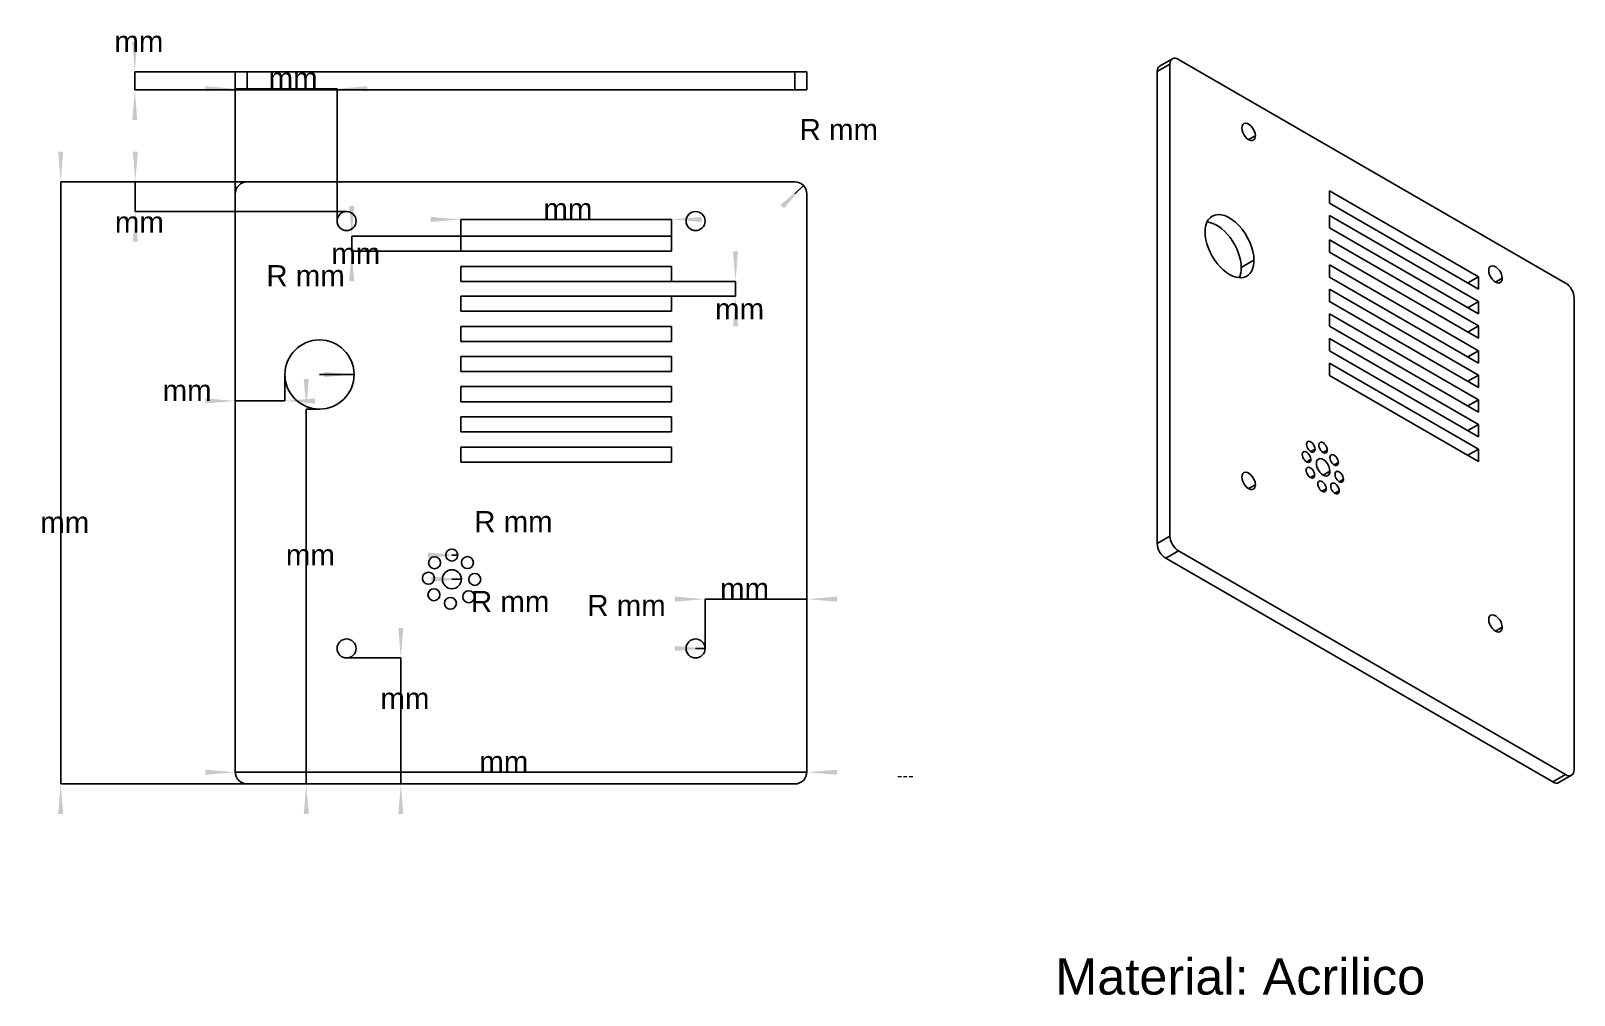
# Model space of a CAD drawing. Extents: x 8 to 265, y 32 to 192.
import ezdxf
from ezdxf.enums import TextEntityAlignment as Align

# ---------------------------------------------------------------- set-up
doc = ezdxf.new("R2010")
doc.units = 0
doc.layers.get('0').update_dxf_attribs({"linetype": 'CONTINUOUS'})
for name, color, linetype in [('Annotation', 7, 'CONTINUOUS'), ('Annotation002', 7, 'CONTINUOUS'), ('Dimension', 7, 'CONTINUOUS'), ('Dimension002', 7, 'CONTINUOUS'), ('Dimension003', 7, 'CONTINUOUS'), ('Dimension004', 7, 'CONTINUOUS'), ('Dimension005', 7, 'CONTINUOUS'), ('Dimension006', 7, 'CONTINUOUS'), ('Dimension007', 7, 'CONTINUOUS'), ('Dimension008', 7, 'CONTINUOUS'), ('Dimension009', 7, 'CONTINUOUS'), ('Dimension010', 7, 'CONTINUOUS'), ('Dimension011', 7, 'CONTINUOUS'), ('Dimension012', 7, 'CONTINUOUS'), ('Dimension013', 7, 'CONTINUOUS'), ('Dimension014', 7, 'CONTINUOUS'), ('Dimension015', 7, 'CONTINUOUS'), ('Dimension016', 7, 'CONTINUOUS'), ('Dimension017', 7, 'CONTINUOUS'), ('ProjItem', 7, 'CONTINUOUS'), ('ProjItem001', 7, 'CONTINUOUS'), ('ProjItem002', 7, 'CONTINUOUS')]:
    doc.layers.add(name, color=color, linetype=linetype)
doc.styles.get("Standard").update_dxf_attribs({"font": 'arial.ttf'})
doc.dimstyles.get("Standard").update_dxf_attribs({"dimscale": 0, "dimtxt": 2.5, "dimasz": 2.5, "dimexe": 1.25, "dimexo": 0.625, "dimtad": 1, "dimtxsty": 'STANDARD', "dimcen": 2.5, "dimazin": 3, "dimtfac": 1, "dimtmove": 0, "dimatfit": 3})

# ---------------------------------------------------------------- blocks, each defined once
blk = doc.blocks.new('*Dimension002')
at = {"color": 0}
for points in [[(12.7523, 172.228), (13.5856, 172.228), (13.169, 167.228)], [(12.7523, 62.2281), (13.5856, 62.2281), (13.169, 67.2281)]]:
    blk.add_solid(points, dxfattribs=at)
at = {"layer": 'Dimension002'}
for p, q in [((135.185, 167.228), (13.169, 167.228)), ((13.169, 67.2281), (13.169, 167.228)), ((135.185, 67.2281), (13.169, 67.2281))]:
    blk.add_line(p, q, dxfattribs=at)
blk.add_text(' mm', height=3.5, dxfattribs=at).set_placement((13.169, 108.934), align=Align.CENTER)
blk = doc.blocks.new('*Dimension003')
at = {"color": 0}
for points in [[(37.1845, 68.753), (37.1845, 69.5863), (42.1845, 69.1696)], [(142.185, 68.753), (142.185, 69.5863), (137.185, 69.1696)]]:
    blk.add_solid(points, dxfattribs=at)
at = {"layer": 'Dimension003'}
for p, q in [((42.1845, 69.2281), (42.1845, 69.1696)), ((137.185, 69.1696), (42.1845, 69.1696)), ((137.185, 69.2281), (137.185, 69.1696))]:
    blk.add_line(p, q, dxfattribs=at)
blk.add_text(' mm', height=3.5, dxfattribs=at).set_placement((86.1352, 69.1696), align=Align.CENTER)
blk = doc.blocks.new('*Dimension004')
at = {"color": 0}
blk.add_solid([(56.9345, 135.645), (56.9345, 134.811), (61.9345, 135.228)], dxfattribs=at)
at = {"layer": 'Dimension004'}
blk.add_line((56.1845, 135.228), (61.9345, 135.228), dxfattribs=at)
blk.add_text('R mm', height=3.5, dxfattribs=at).set_placement((53.8676, 149.903), align=Align.CENTER)
blk = doc.blocks.new('*Dimension005')
at = {"color": 0}
blk.add_solid([(74.1586, 105.655), (74.1586, 104.821), (79.1586, 105.238)], dxfattribs=at)
at = {"layer": 'Dimension005'}
blk.add_line((78.1666, 105.238), (79.1586, 105.238), dxfattribs=at)
blk.add_text('R mm', height=3.5, dxfattribs=at).set_placement((87.8663, 95.7735), align=Align.CENTER)
blk = doc.blocks.new('*Dimension006')
at = {"color": 0}
blk.add_solid([(74.7645, 101.645), (74.7645, 100.811), (79.7645, 101.228)], dxfattribs=at)
at = {"layer": 'Dimension006'}
blk.add_line((78.1845, 101.228), (79.7645, 101.228), dxfattribs=at)
blk.add_text('R mm', height=3.5, dxfattribs=at).set_placement((88.4118, 109.046), align=Align.CENTER)
blk = doc.blocks.new('*Dimension007')
at = {"color": 0}
blk.add_solid([(132.769, 163.401), (133.358, 162.812), (136.599, 166.642)], dxfattribs=at)
at = {"layer": 'Dimension007'}
blk.add_line((135.185, 165.228), (136.599, 166.642), dxfattribs=at)
blk.add_text('R mm', height=3.5, dxfattribs=at).set_placement((142.485, 174.174), align=Align.CENTER)
blk = doc.blocks.new('*Dimension008')
at = {"color": 0}
for points in [[(74.6798, 161.412), (74.6798, 160.579), (79.6798, 160.996)], [(119.68, 161.412), (119.68, 160.579), (114.68, 160.996)]]:
    blk.add_solid(points, dxfattribs=at)
at = {"layer": 'Dimension008'}
for p, q in [((79.6798, 158.228), (79.6798, 160.996)), ((79.6798, 160.996), (114.68, 160.996)), ((114.68, 158.228), (114.68, 160.996))]:
    blk.add_line(p, q, dxfattribs=at)
blk.add_text(' mm', height=3.5, dxfattribs=at).set_placement((96.7815, 160.996), align=Align.CENTER)
blk = doc.blocks.new('*Dimension009')
at = {"color": 0}
for points in [[(61.1177, 163.228), (61.9511, 163.228), (61.5344, 158.228)], [(61.1177, 150.728), (61.9511, 150.728), (61.5344, 155.728)]]:
    blk.add_solid(points, dxfattribs=at)
at = {"layer": 'Dimension009'}
for p, q in [((79.6798, 158.228), (61.5344, 158.228)), ((61.5344, 155.728), (61.5344, 158.228)), ((79.6798, 155.728), (61.5344, 155.728))]:
    blk.add_line(p, q, dxfattribs=at)
blk.add_text(' mm', height=3.5, dxfattribs=at).set_placement((61.5344, 153.592), align=Align.CENTER)
blk = doc.blocks.new('*Dimension010')
at = {"color": 0}
for points in [[(125.738, 155.688), (124.904, 155.688), (125.321, 150.688)], [(125.738, 143.238), (124.904, 143.238), (125.321, 148.238)]]:
    blk.add_solid(points, dxfattribs=at)
at = {"layer": 'Dimension010'}
for p, q in [((114.685, 150.688), (125.321, 150.688)), ((125.321, 150.688), (125.321, 148.238)), ((114.685, 148.238), (125.321, 148.238))]:
    blk.add_line(p, q, dxfattribs=at)
blk.add_text(' mm', height=3.5, dxfattribs=at).set_placement((125.321, 144.372), align=Align.CENTER)
blk = doc.blocks.new('*Dimension011')
at = {"color": 0}
blk.add_solid([(115.265, 90.1448), (115.265, 89.3114), (120.265, 89.7281)], dxfattribs=at)
at = {"layer": 'Dimension011'}
blk.add_line((118.685, 89.7281), (120.265, 89.7281), dxfattribs=at)
blk.add_text('R mm', height=3.5, dxfattribs=at).set_placement((107.204, 95.123), align=Align.CENTER)
blk = doc.blocks.new('*Dimension012')
at = {"color": 0}
for points in [[(37.1845, 183.114), (37.1845, 182.281), (42.1845, 182.698)], [(64.1045, 183.114), (64.1045, 182.281), (59.1045, 182.698)]]:
    blk.add_solid(points, dxfattribs=at)
at = {"layer": 'Dimension012'}
for p, q in [((42.1845, 160.728), (42.1845, 182.698)), ((59.1045, 182.698), (42.1845, 182.698)), ((59.1045, 160.728), (59.1045, 182.698))]:
    blk.add_line(p, q, dxfattribs=at)
blk.add_text(' mm', height=3.5, dxfattribs=at).set_placement((51.1225, 182.698), align=Align.CENTER)
blk = doc.blocks.new('*Dimension013')
at = {"color": 0}
for points in [[(25.1529, 172.228), (25.9863, 172.228), (25.5696, 167.228)], [(25.1529, 157.308), (25.9863, 157.308), (25.5696, 162.308)]]:
    blk.add_solid(points, dxfattribs=at)
at = {"layer": 'Dimension013'}
for p, q in [((60.6845, 167.228), (25.5696, 167.228)), ((25.5696, 162.308), (25.5696, 167.228)), ((60.6845, 162.308), (25.5696, 162.308))]:
    blk.add_line(p, q, dxfattribs=at)
blk.add_text(' mm', height=3.5, dxfattribs=at).set_placement((25.5696, 158.793), align=Align.CENTER)
blk = doc.blocks.new('*Dimension014')
at = {"color": 0}
for points in [[(70.1165, 93.1481), (69.2832, 93.1481), (69.6998, 88.1481)], [(70.1165, 62.2281), (69.2832, 62.2281), (69.6998, 67.2281)]]:
    blk.add_solid(points, dxfattribs=at)
at = {"layer": 'Dimension014'}
for p, q in [((60.6845, 88.1481), (69.6998, 88.1481)), ((69.6998, 88.1481), (69.6998, 67.2281)), ((60.6845, 67.2281), (69.6998, 67.2281))]:
    blk.add_line(p, q, dxfattribs=at)
blk.add_text(' mm', height=3.5, dxfattribs=at).set_placement((69.6998, 79.6958), align=Align.CENTER)
blk = doc.blocks.new('*Dimension015')
at = {"color": 0}
for points in [[(115.265, 98.338), (115.265, 97.5046), (120.265, 97.9213)], [(142.185, 98.338), (142.185, 97.5046), (137.185, 97.9213)]]:
    blk.add_solid(points, dxfattribs=at)
at = {"layer": 'Dimension015'}
for p, q in [((120.265, 89.7281), (120.265, 97.9213)), ((120.265, 97.9213), (137.185, 97.9213)), ((137.185, 89.7281), (137.185, 97.9213))]:
    blk.add_line(p, q, dxfattribs=at)
blk.add_text(' mm', height=3.5, dxfattribs=at).set_placement((126.143, 97.9213), align=Align.CENTER)
blk = doc.blocks.new('*Dimension016')
at = {"color": 0}
for points in [[(53.5661, 134.478), (54.3994, 134.478), (53.9827, 129.478)], [(53.5661, 62.2281), (54.3994, 62.2281), (53.9827, 67.2281)]]:
    blk.add_solid(points, dxfattribs=at)
at = {"layer": 'Dimension016'}
for p, q in [((56.1845, 129.478), (53.9827, 129.478)), ((53.9827, 129.478), (53.9827, 67.2281)), ((56.1845, 67.2281), (53.9827, 67.2281))]:
    blk.add_line(p, q, dxfattribs=at)
blk.add_text(' mm', height=3.5, dxfattribs=at).set_placement((53.9827, 103.516), align=Align.CENTER)
blk = doc.blocks.new('*Dimension017')
at = {"color": 0}
for points in [[(37.1845, 130.43), (37.1845, 131.263), (42.1845, 130.846)], [(55.4345, 130.43), (55.4345, 131.263), (50.4345, 130.846)]]:
    blk.add_solid(points, dxfattribs=at)
at = {"layer": 'Dimension017'}
for p, q in [((42.1845, 135.228), (42.1845, 130.846)), ((50.4345, 135.228), (50.4345, 130.846)), ((50.4345, 130.846), (42.1845, 130.846))]:
    blk.add_line(p, q, dxfattribs=at)
blk.add_text(' mm', height=3.5, dxfattribs=at).set_placement((33.5049, 130.846), align=Align.CENTER)
blk = doc.blocks.new('*Dimension')
at = {"color": 0}
for points in [[(25.0661, 190.494), (25.8994, 190.494), (25.4827, 185.494)], [(25.0661, 177.494), (25.8994, 177.494), (25.4827, 182.494)]]:
    blk.add_solid(points, dxfattribs=at)
at = {"layer": 'Dimension'}
for p, q in [((42.1845, 185.494), (25.4827, 185.494)), ((25.4827, 182.494), (25.4827, 185.494)), ((42.1845, 182.494), (25.4827, 182.494))]:
    blk.add_line(p, q, dxfattribs=at)
blk.add_text(' mm', height=3.5, dxfattribs=at).set_placement((25.4827, 188.812), align=Align.CENTER)

msp = doc.modelspace()

# ---------------------------------------------------------------- linework, layer by layer
at = {"layer": 'ProjItem'}
for p, q in [((135.185, 167.228), (44.1845, 167.228)), ((42.1845, 165.228), (42.1845, 69.2281)), ((137.185, 69.2281), (137.185, 165.228)), ((79.6798, 158.228), (114.68, 158.228)), ((79.6798, 155.728), (79.6798, 158.228)), ((114.68, 158.228), (114.68, 155.728)), ((114.68, 155.728), (79.6798, 155.728)), ((79.6845, 153.188), (114.685, 153.188)), ((79.6845, 150.688), (79.6845, 153.188)), ((114.685, 153.188), (114.685, 150.688)), ((114.685, 150.688), (79.6845, 150.688)), ((79.6845, 148.238), (114.685, 148.238)), ((79.6845, 145.738), (79.6845, 148.238)), ((114.685, 148.238), (114.685, 145.738)), ((114.685, 145.738), (79.6845, 145.738)), ((79.6845, 143.198), (114.685, 143.198)), ((79.6845, 140.698), (79.6845, 143.198)), ((114.685, 143.198), (114.685, 140.698)), ((114.685, 140.698), (79.6845, 140.698)), ((79.6845, 138.248), (114.685, 138.248)), ((79.6845, 135.748), (79.6845, 138.248)), ((114.685, 138.248), (114.685, 135.748)), ((114.685, 135.748), (79.6845, 135.748)), ((79.6845, 133.218), (114.685, 133.218)), ((79.6845, 130.718), (79.6845, 133.218)), ((114.685, 133.218), (114.685, 130.718)), ((114.685, 130.718), (79.6845, 130.718)), ((79.6845, 128.208), (114.685, 128.208)), ((79.6845, 125.708), (79.6845, 128.208)), ((114.685, 125.708), (79.6845, 125.708)), ((114.685, 128.208), (114.685, 125.708)), ((79.6845, 123.178), (114.685, 123.178)), ((79.6845, 120.678), (79.6845, 123.178)), ((114.685, 123.178), (114.685, 120.678)), ((114.685, 120.678), (79.6845, 120.678)), ((44.1845, 67.2281), (135.185, 67.2281))]:
    msp.add_line(p, q, dxfattribs=at)
for centre, radius in [((60.6845, 160.728), 1.58), ((118.685, 160.728), 1.58), ((56.1845, 135.228), 5.75), ((78.1666, 105.238), 0.992), ((75.2945, 103.968), 0.992), ((78.1845, 101.228), 1.58), ((80.7745, 103.998), 0.992), ((74.2945, 101.398), 0.992), ((81.9745, 101.197), 0.992), ((75.1945, 98.6581), 0.992), ((77.9345, 97.2281), 0.992), ((80.9745, 98.3281), 0.992), ((60.6845, 89.7281), 1.58), ((118.685, 89.7281), 1.58)]:
    msp.add_circle(centre, radius, dxfattribs=at)
for centre, start, end in [((44.1845, 165.228), 90, 180), ((135.185, 165.228), 0, 90), ((44.1845, 69.2281), 180, -90), ((135.185, 69.2281), -90, 0)]:
    msp.add_arc(centre, 2, start, end, dxfattribs=at)
at = {"layer": 'ProjItem001'}
for p, q in [((42.1845, 182.494), (42.1845, 185.494)), ((44.1845, 185.494), (135.185, 185.494)), ((44.1845, 182.494), (44.1845, 185.494)), ((135.185, 182.494), (135.185, 185.494)), ((137.185, 182.494), (137.185, 185.494)), ((44.1845, 182.494), (135.185, 182.494))]:
    msp.add_line(p, q, dxfattribs=at)
for points, degree, knots in [([(42.1845, 185.494), (42.1908, 185.494), (42.1971, 185.494), (42.2159, 185.494), (42.2347, 185.494), (42.2657, 185.494), (42.2968, 185.494), (42.3397, 185.494), (42.3826, 185.494), (42.4368, 185.494), (42.4911, 185.494), (42.556, 185.494), (42.6209, 185.494), (42.6956, 185.494), (42.7703, 185.494), (42.8539, 185.494), (42.9375, 185.494), (43.029, 185.494), (43.1205, 185.494), (43.2186, 185.494), (43.3168, 185.494), (43.4204, 185.494), (43.524, 185.494), (43.6317, 185.494), (43.7395, 185.494), (43.9598, 185.494), (44.1845, 185.494)], 2, [3.14159, 3.14159, 3.14159, 3.25379, 3.25379, 3.36599, 3.36599, 3.47819, 3.47819, 3.59039, 3.59039, 3.70259, 3.70259, 3.81479, 3.81479, 3.92699, 3.92699, 4.03919, 4.03919, 4.15139, 4.15139, 4.26359, 4.26359, 4.37579, 4.37579, 4.48799, 4.48799, 4.71239, 4.71239, 4.71239]), ([(135.185, 185.494), (135.409, 185.494), (135.632, 185.494), (135.845, 185.494), (135.914, 185.494), (135.983, 185.494), (136.052, 185.494), (136.118, 185.494), (136.183, 185.494), (136.249, 185.494), (136.31, 185.494), (136.371, 185.494), (136.432, 185.494), (136.487, 185.494), (136.543, 185.494), (136.599, 185.494), (136.649, 185.494), (136.698, 185.494), (136.748, 185.494), (136.791, 185.494), (136.835, 185.494), (136.878, 185.494), (136.914, 185.494), (136.95, 185.494), (136.986, 185.494), (137.015, 185.494), (137.044, 185.494), (137.072, 185.494), (137.093, 185.494), (137.114, 185.494), (137.134, 185.494), (137.147, 185.494), (137.159, 185.494), (137.172, 185.494), (137.176, 185.494), (137.18, 185.494), (137.185, 185.494)], 3, [4.71239, 4.71239, 4.71239, 4.71239, 5.04899, 5.04899, 5.04899, 5.16119, 5.16119, 5.16119, 5.27339, 5.27339, 5.27339, 5.38559, 5.38559, 5.38559, 5.49779, 5.49779, 5.49779, 5.60999, 5.60999, 5.60999, 5.72219, 5.72219, 5.72219, 5.83439, 5.83439, 5.83439, 5.94659, 5.94659, 5.94659, 6.05879, 6.05879, 6.05879, 6.17099, 6.17099, 6.17099, 6.28319, 6.28319, 6.28319, 6.28319]), ([(42.1845, 182.494), (42.1908, 182.494), (42.1971, 182.494), (42.2159, 182.494), (42.2347, 182.494), (42.2657, 182.494), (42.2968, 182.494), (42.3397, 182.494), (42.3826, 182.494), (42.4368, 182.494), (42.4911, 182.494), (42.556, 182.494), (42.6209, 182.494), (42.6956, 182.494), (42.7703, 182.494), (42.8539, 182.494), (42.9375, 182.494), (43.029, 182.494), (43.1205, 182.494), (43.2186, 182.494), (43.3168, 182.494), (43.4204, 182.494), (43.524, 182.494), (43.6317, 182.494), (43.7395, 182.494), (43.9598, 182.494), (44.1845, 182.494)], 2, [3.14159, 3.14159, 3.14159, 3.25379, 3.25379, 3.36599, 3.36599, 3.47819, 3.47819, 3.59039, 3.59039, 3.70259, 3.70259, 3.81479, 3.81479, 3.92699, 3.92699, 4.03919, 4.03919, 4.15139, 4.15139, 4.26359, 4.26359, 4.37579, 4.37579, 4.48799, 4.48799, 4.71239, 4.71239, 4.71239]), ([(135.185, 182.494), (135.409, 182.494), (135.632, 182.494), (135.845, 182.494), (135.914, 182.494), (135.983, 182.494), (136.052, 182.494), (136.118, 182.494), (136.183, 182.494), (136.249, 182.494), (136.31, 182.494), (136.371, 182.494), (136.432, 182.494), (136.487, 182.494), (136.543, 182.494), (136.599, 182.494), (136.649, 182.494), (136.698, 182.494), (136.748, 182.494), (136.791, 182.494), (136.835, 182.494), (136.878, 182.494), (136.914, 182.494), (136.95, 182.494), (136.986, 182.494), (137.015, 182.494), (137.044, 182.494), (137.072, 182.494), (137.093, 182.494), (137.114, 182.494), (137.134, 182.494), (137.147, 182.494), (137.159, 182.494), (137.172, 182.494), (137.176, 182.494), (137.18, 182.494), (137.185, 182.494)], 3, [4.71239, 4.71239, 4.71239, 4.71239, 5.04899, 5.04899, 5.04899, 5.16119, 5.16119, 5.16119, 5.27339, 5.27339, 5.27339, 5.38559, 5.38559, 5.38559, 5.49779, 5.49779, 5.49779, 5.60999, 5.60999, 5.60999, 5.72219, 5.72219, 5.72219, 5.83439, 5.83439, 5.83439, 5.94659, 5.94659, 5.94659, 6.05879, 6.05879, 6.05879, 6.17099, 6.17099, 6.17099, 6.28319, 6.28319, 6.28319, 6.28319])]:
    msp.add_open_spline(points, degree=degree, knots=knots, dxfattribs=at)
at = {"layer": 'ProjItem002'}
for p, q in [((197.932, 187.683), (195.811, 186.459)), ((263.279, 150.434), (198.932, 187.584)), ((195.397, 185.543), (197.518, 186.768)), ((195.397, 185.543), (195.397, 107.159)), ((197.518, 186.768), (197.518, 108.384)), ((210.6, 174.251), (211.717, 174.896)), ((224.031, 165.745), (248.78, 151.456)), ((224.031, 163.704), (224.031, 165.745)), ((248.78, 149.415), (224.031, 163.704)), ((224.035, 161.628), (248.783, 147.339)), ((224.035, 159.587), (224.035, 161.628)), ((248.783, 145.298), (224.035, 159.587)), ((224.035, 157.586), (248.783, 143.297)), ((224.035, 155.545), (224.035, 157.586)), ((209.362, 152.985), (211.484, 154.21)), ((248.783, 141.256), (224.035, 155.545)), ((224.035, 153.471), (248.783, 139.182)), ((224.035, 151.43), (224.035, 153.471)), ((248.783, 137.141), (224.035, 151.43)), ((247.012, 150.436), (248.78, 151.456)), ((248.78, 151.456), (248.78, 149.415)), ((224.035, 149.429), (248.783, 135.141)), ((224.035, 147.388), (224.035, 149.429)), ((251.612, 150.572), (252.729, 151.218)), ((248.783, 133.099), (224.035, 147.388)), ((247.016, 146.319), (248.783, 147.339)), ((248.783, 147.339), (248.783, 145.298)), ((264.693, 69.6005), (264.693, 147.984)), ((224.035, 145.322), (248.783, 131.034)), ((224.035, 143.281), (224.035, 145.322)), ((248.783, 128.992), (224.035, 143.281)), ((224.035, 141.232), (248.783, 126.943)), ((224.035, 139.191), (224.035, 141.232)), ((247.016, 142.277), (248.783, 143.297)), ((248.783, 143.297), (248.783, 141.256)), ((248.783, 124.902), (224.035, 139.191)), ((247.016, 138.162), (248.783, 139.182)), ((248.783, 139.182), (248.783, 137.141)), ((224.035, 137.125), (248.783, 122.836)), ((224.035, 135.084), (224.035, 137.125)), ((248.783, 120.795), (224.035, 135.084)), ((247.016, 134.12), (248.783, 135.141)), ((248.783, 135.141), (248.783, 133.099)), ((247.016, 130.013), (248.783, 131.034)), ((248.783, 131.034), (248.783, 128.992)), ((247.016, 125.922), (248.783, 126.943)), ((248.783, 126.943), (248.783, 124.902)), ((220.223, 120.732), (220.925, 121.137)), ((220.93, 122.422), (221.632, 122.827)), ((222.961, 122.287), (223.663, 122.692)), ((224.805, 120.209), (225.507, 120.614)), ((247.016, 121.815), (248.783, 122.836)), ((248.783, 122.836), (248.783, 120.795)), ((220.86, 118.127), (221.561, 118.532)), ((222.974, 118.525), (224.091, 119.17)), ((210.6, 116.28), (211.717, 116.925)), ((222.797, 115.841), (223.499, 116.246)), ((224.947, 115.498), (225.648, 115.903)), ((225.654, 117.433), (226.355, 117.838)), ((195.397, 107.159), (197.518, 108.384)), ((196.811, 104.71), (198.932, 105.935)), ((198.932, 105.935), (263.279, 68.784)), ((196.811, 104.71), (261.158, 67.5593)), ((251.612, 92.6012), (252.729, 93.2462)), ((261.158, 67.5593), (263.279, 68.784)), ((264.279, 68.6849), (262.158, 67.4602))]:
    msp.add_line(p, q, dxfattribs=at)
for centre, major_axis, start_param, end_param in [((198.932, 185.951), (1, -1.7321), 3.14159, 3.92699), ((198.932, 185.951), (1, -1.7321), 2.35619, 3.14159), ((196.811, 184.727), (1, -1.7321), 3.14159, 3.92699), ((210.6, 175.541), (0.79, -1.3683), 0.785398, 3.14159), ((210.6, 175.541), (0.79, -1.3683), 3.14159, 0), ((210.6, 175.541), (0.79, -1.3683), 0, 0.785398), ((207.418, 156.557), (2.875, -4.9797), 0.785398, 3.14159), ((207.418, 156.557), (2.875, -4.9797), 3.14159, 0), ((205.296, 155.333), (2.875, -4.9797), 0.785398, 2.76374), ((207.418, 156.557), (2.875, -4.9797), 0, 0.785398), ((205.296, 155.333), (2.875, -4.9797), 0.377852, 0.785398), ((251.612, 151.863), (0.79, -1.3683), 3.14159, 0), ((251.612, 151.863), (0.79, -1.3683), 0.785398, 3.14159), ((251.612, 151.863), (0.79, -1.3683), 0, 0.785398), ((263.279, 148.801), (1, -1.7321), 0.785398, 2.35619), ((220.93, 123.232), (0.496, -0.8591), 3.14159, 0), ((220.93, 123.232), (0.496, -0.8591), 0.785398, 3.14159), ((222.961, 123.097), (0.496, -0.8591), 3.14159, 0), ((222.961, 123.097), (0.496, -0.8591), 0.785398, 3.14159), ((220.223, 121.542), (0.496, -0.8591), 3.14159, 0), ((220.223, 121.542), (0.496, -0.8591), 0.785398, 3.14159), ((220.223, 121.542), (0.496, -0.8591), 0, 0.785398), ((220.93, 123.232), (0.496, -0.8591), 0, 0.785398), ((222.974, 119.815), (0.79, -1.3683), 3.14159, 0), ((222.974, 119.815), (0.79, -1.3683), 0.785398, 3.14159), ((222.961, 123.097), (0.496, -0.8591), 0, 0.785398), ((224.805, 121.019), (0.496, -0.8591), 3.14159, 0), ((224.805, 121.019), (0.496, -0.8591), 0.785398, 3.14159), ((224.805, 121.019), (0.496, -0.8591), 0, 0.785398), ((210.6, 117.57), (0.79, -1.3683), 3.14159, 0), ((210.6, 117.57), (0.79, -1.3683), 0.785398, 3.14159), ((220.86, 118.937), (0.496, -0.8591), 3.14159, 0), ((220.86, 118.937), (0.496, -0.8591), 0.785398, 3.14159), ((220.86, 118.937), (0.496, -0.8591), 0, 0.785398), ((222.974, 119.815), (0.79, -1.3683), 0, 0.785398), ((225.654, 118.243), (0.496, -0.8591), 3.14159, 0), ((225.654, 118.243), (0.496, -0.8591), 0.785398, 3.14159), ((210.6, 117.57), (0.79, -1.3683), 0, 0.785398), ((222.797, 116.651), (0.496, -0.8591), 3.14159, 0), ((222.797, 116.651), (0.496, -0.8591), 0.785398, 3.14159), ((222.797, 116.651), (0.496, -0.8591), 0, 0.785398), ((224.947, 116.308), (0.496, -0.8591), 3.14159, 0), ((224.947, 116.308), (0.496, -0.8591), 0.785398, 3.14159), ((224.947, 116.308), (0.496, -0.8591), 0, 0.785398), ((225.654, 118.243), (0.496, -0.8591), 0, 0.785398), ((198.932, 107.568), (1, -1.7321), 3.92699, 5.49779), ((196.811, 106.343), (1, -1.7321), 3.92699, 5.49779), ((251.612, 93.8913), (0.79, -1.3683), 3.14159, 0), ((251.612, 93.8913), (0.79, -1.3683), 0.785398, 3.14159), ((251.612, 93.8913), (0.79, -1.3683), 0, 0.785398), ((263.279, 70.417), (1, -1.7321), 0, 0.785398), ((261.158, 69.1923), (1, -1.7321), 5.49779, 0), ((263.279, 70.417), (1, -1.7321), 5.49779, 0)]:
    msp.add_ellipse(centre, major_axis=major_axis, ratio=0.57735, start_param=start_param, end_param=end_param, dxfattribs=at)

# ---------------------------------------------------------------- texts
at = {"layer": 'Annotation'}
msp.add_text('Material: Acrilico', height=6, dxfattribs=at).set_placement((209.2, 32.2352), align=Align.CENTER)
at = {"layer": 'Annotation002'}
msp.add_text('---', height=2, dxfattribs=at).set_placement((153.542, 67.654), align=Align.CENTER)

# ---------------------------------------------------------------- dimensions: what is measured, and where the dimension line sits
at = {"layer": 'Dimension'}
dim = msp.add_linear_dim(base=(25.4827, 188.812), p1=(42.1845, 182.494), p2=(42.1845, 185.494), angle=90, text=' mm', dimstyle='STANDARD', dxfattribs=at)
dim.commit()
dim.dimension.update_dxf_attribs({"geometry": '*Dimension', "text_midpoint": (30.4827, 188.812)})
at = {"layer": 'Dimension002'}
dim = msp.add_linear_dim(base=(13.169, 108.934), p1=(135.185, 67.2281), p2=(135.185, 167.228), angle=90, text=' mm', dimstyle='STANDARD', dxfattribs=at)
dim.commit()
dim.dimension.update_dxf_attribs({"geometry": '*Dimension002', "text_midpoint": (18.169, 108.934)})
at = {"layer": 'Dimension003'}
dim = msp.add_linear_dim(base=(86.1352, 69.1696), p1=(137.185, 69.2281), p2=(42.1845, 69.2281), text=' mm', dimstyle='STANDARD', dxfattribs=at)
dim.commit()
dim.dimension.update_dxf_attribs({"geometry": '*Dimension003', "text_midpoint": (86.1352, 64.1696)})
at = {"layer": 'Dimension004'}
dim = msp.add_radius_dim(center=(56.1845, 135.228), mpoint=(61.9345, 135.228), text='R mm', dimstyle='STANDARD', dxfattribs=at)
dim.commit()
dim.dimension.update_dxf_attribs({"geometry": '*Dimension004', "text_midpoint": (53.8676, 149.903)})
at = {"layer": 'Dimension005'}
dim = msp.add_radius_dim(center=(78.1666, 105.238), mpoint=(79.1586, 105.238), text='R mm', dimstyle='STANDARD', dxfattribs=at)
dim.commit()
dim.dimension.update_dxf_attribs({"geometry": '*Dimension005', "text_midpoint": (87.8663, 95.7735)})
at = {"layer": 'Dimension006'}
dim = msp.add_radius_dim(center=(78.1845, 101.228), mpoint=(79.7645, 101.228), text='R mm', dimstyle='STANDARD', dxfattribs=at)
dim.commit()
dim.dimension.update_dxf_attribs({"geometry": '*Dimension006', "text_midpoint": (88.4118, 109.046)})
at = {"layer": 'Dimension007'}
dim = msp.add_radius_dim(center=(135.185, 165.228), mpoint=(136.599, 166.642), text='R mm', dimstyle='STANDARD', dxfattribs=at)
dim.commit()
dim.dimension.update_dxf_attribs({"geometry": '*Dimension007', "text_midpoint": (142.485, 174.174)})
at = {"layer": 'Dimension008'}
dim = msp.add_linear_dim(base=(96.7815, 160.996), p1=(79.6798, 158.228), p2=(114.68, 158.228), text=' mm', dimstyle='STANDARD', dxfattribs=at)
dim.commit()
dim.dimension.update_dxf_attribs({"geometry": '*Dimension008', "text_midpoint": (96.7815, 165.996)})
at = {"layer": 'Dimension009'}
dim = msp.add_linear_dim(base=(61.5344, 153.592), p1=(79.6798, 155.728), p2=(79.6798, 158.228), angle=90, text=' mm', dimstyle='STANDARD', dxfattribs=at)
dim.commit()
dim.dimension.update_dxf_attribs({"geometry": '*Dimension009', "text_midpoint": (66.5344, 153.592)})
at = {"layer": 'Dimension010'}
dim = msp.add_linear_dim(base=(125.321, 144.372), p1=(114.685, 150.688), p2=(114.685, 148.238), angle=90, text=' mm', dimstyle='STANDARD', dxfattribs=at)
dim.commit()
dim.dimension.update_dxf_attribs({"geometry": '*Dimension010', "text_midpoint": (120.321, 144.372)})
at = {"layer": 'Dimension011'}
dim = msp.add_radius_dim(center=(118.685, 89.7281), mpoint=(120.265, 89.7281), text='R mm', dimstyle='STANDARD', dxfattribs=at)
dim.commit()
dim.dimension.update_dxf_attribs({"geometry": '*Dimension011', "text_midpoint": (107.204, 95.123)})
at = {"layer": 'Dimension012'}
dim = msp.add_linear_dim(base=(51.1225, 182.698), p1=(59.1045, 160.728), p2=(42.1845, 160.728), text=' mm', dimstyle='STANDARD', dxfattribs=at)
dim.commit()
dim.dimension.update_dxf_attribs({"geometry": '*Dimension012', "text_midpoint": (51.1225, 177.698)})
at = {"layer": 'Dimension013'}
dim = msp.add_linear_dim(base=(25.5696, 158.793), p1=(60.6845, 162.308), p2=(60.6845, 167.228), angle=90, text=' mm', dimstyle='STANDARD', dxfattribs=at)
dim.commit()
dim.dimension.update_dxf_attribs({"geometry": '*Dimension013', "text_midpoint": (30.5696, 158.793)})
at = {"layer": 'Dimension014'}
dim = msp.add_linear_dim(base=(69.6998, 79.6958), p1=(60.6845, 88.1481), p2=(60.6845, 67.2281), angle=90, text=' mm', dimstyle='STANDARD', dxfattribs=at)
dim.commit()
dim.dimension.update_dxf_attribs({"geometry": '*Dimension014', "text_midpoint": (64.6998, 79.6958)})
at = {"layer": 'Dimension015'}
dim = msp.add_linear_dim(base=(126.143, 97.9213), p1=(120.265, 89.7281), p2=(137.185, 89.7281), text=' mm', dimstyle='STANDARD', dxfattribs=at)
dim.commit()
dim.dimension.update_dxf_attribs({"geometry": '*Dimension015', "text_midpoint": (126.143, 102.921)})
at = {"layer": 'Dimension016'}
dim = msp.add_linear_dim(base=(53.9827, 103.516), p1=(56.1845, 129.478), p2=(56.1845, 67.2281), angle=90, text=' mm', dimstyle='STANDARD', dxfattribs=at)
dim.commit()
dim.dimension.update_dxf_attribs({"geometry": '*Dimension016', "text_midpoint": (48.9827, 103.516)})
at = {"layer": 'Dimension017'}
dim = msp.add_linear_dim(base=(33.5049, 130.846), p1=(50.4345, 135.228), p2=(42.1845, 135.228), text=' mm', dimstyle='STANDARD', dxfattribs=at)
dim.commit()
dim.dimension.update_dxf_attribs({"geometry": '*Dimension017', "text_midpoint": (33.5049, 125.846)})

doc.saveas('drawing.dxf')
